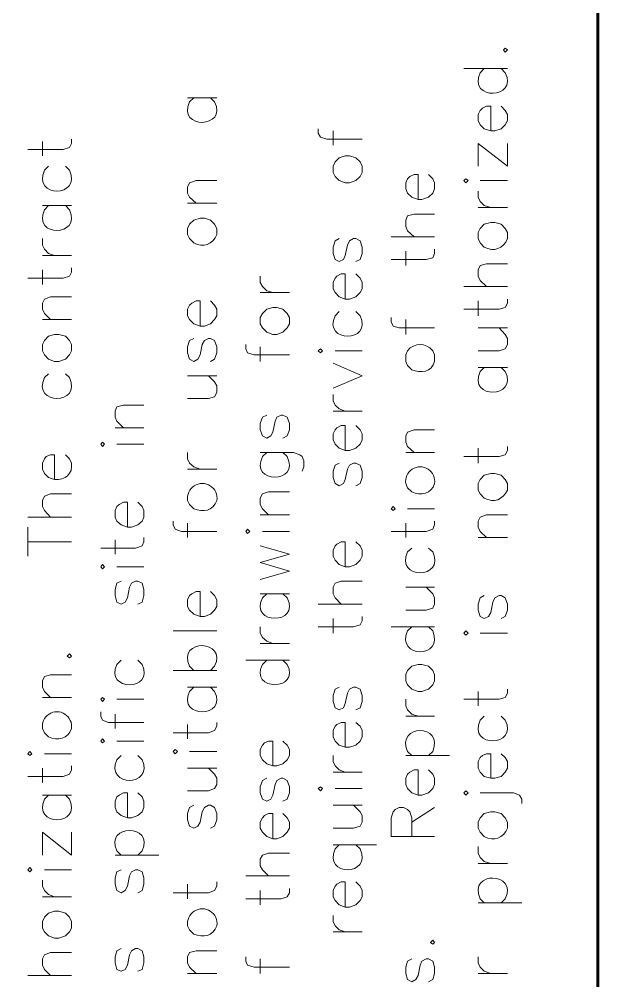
# Model space of a CAD drawing. Header units: inches. Extents: x 5 to 516, y -193 to 129.
# Drawn here: x 143.74 to 147.89, y -91.01 to -84.12 of the extents above; entities that cross this region are included whole.
import ezdxf

# ---------------------------------------------------------------- set-up
doc = ezdxf.new("R2010")
doc.units = ezdxf.units.IN
doc.header["$MEASUREMENT"] = 0
doc.layers.add('PDF4_Geometry', color=7, linetype='Continuous')

msp = doc.modelspace()

# ---------------------------------------------------------------- linework, layer by layer
at = {"layer": 'PDF4_Geometry', "lineweight": 60}
msp.add_lwpolyline([(147.8887598, -127.2829903), (147.8887598, -37.2829831), (12.888749, -37.2829831), (12.888749, -127.2829903)], dxfattribs=at)
at = {"layer": 'PDF4_Geometry', "lineweight": 15}
for points in [[(147.2120926, -84.3396513), (147.2254259, -84.3563179), (147.2420926, -84.3396513), (147.2254259, -84.3263179)], [(145.992093, -85.2196494), (146.0054263, -85.2463161), (146.0354263, -85.2763161), (146.0787596, -85.2929828), (146.1087596, -85.2929828), (146.1554263, -85.2763161), (146.1854263, -85.2463161), (146.1987597, -85.2196494), (146.1987597, -85.1729828), (146.1854263, -85.1429828), (146.1554263, -85.1129828), (146.1087596, -85.0996494), (146.0787596, -85.0996494), (146.0354263, -85.1129828), (146.0054263, -85.1429828), (145.992093, -85.1729828)], [(146.9420925, -85.2929832), (146.9587592, -85.2763165), (146.9420925, -85.2629832), (146.9287592, -85.2763165)], [(145.4687597, -86.3029829), (145.4854264, -86.3329829), (145.5154264, -86.3629829), (145.5587597, -86.3796495), (145.5887597, -86.3796495), (145.632093, -86.3629829), (145.662093, -86.3329829), (145.6787597, -86.3029829), (145.6787597, -86.2596495), (145.662093, -86.2296495), (145.632093, -86.1996495), (145.5887597, -86.1863162), (145.5587597, -86.1863162), (145.5154264, -86.1996495), (145.4854264, -86.2296495), (145.4687597, -86.2596495)], [(143.9087595, -86.4963185), (143.9220928, -86.5263185), (143.9520928, -86.5563185), (143.9954261, -86.5729852), (144.0254261, -86.5729852), (144.0720928, -86.5563185), (144.1020928, -86.5263185), (144.1154262, -86.4963185), (144.1154262, -86.4529852), (144.1020928, -86.4229852), (144.0720928, -86.3929852), (144.0254261, -86.3796518), (143.9954261, -86.3796518), (143.9520928, -86.3929852), (143.9220928, -86.4229852), (143.9087595, -86.4529852)], [(145.9020924, -86.5129845), (145.9154257, -86.4963178), (145.9020924, -86.4829845), (145.8854257, -86.4963178)], [(144.338759, -87.1829844), (144.3520923, -87.1663178), (144.338759, -87.1529844), (144.3254256, -87.1663178)], [(143.995426, -87.4196516), (143.995426, -87.242985), (143.965426, -87.242985), (143.935426, -87.2563183), (143.9220927, -87.272985), (143.9087593, -87.302985), (143.9087593, -87.3463183), (143.9220927, -87.3763183), (143.9520927, -87.4063183)], [(146.4220925, -87.6429827), (146.4354258, -87.6296494), (146.4220925, -87.6129827), (146.4087591, -87.6296494)], [(145.3787591, -87.8063162), (145.3954258, -87.7929828), (145.3787591, -87.7763162), (145.3654258, -87.7929828)], [(144.338759, -88.0596494), (144.3520923, -88.0463161), (144.338759, -88.0296494), (144.3254256, -88.0463161)], [(146.9420925, -88.536317), (146.9587592, -88.5229837), (146.9420925, -88.506317), (146.9287592, -88.5229837)], [(144.0854257, -88.6863177), (144.1020924, -88.6996511), (144.1154257, -88.6863177), (144.1020924, -88.6696511)], [(146.512093, -88.862984), (146.5254264, -88.892984), (146.5554264, -88.922984), (146.6020931, -88.9396507), (146.6287597, -88.9396507), (146.6754264, -88.922984), (146.7054264, -88.892984), (146.7187597, -88.862984), (146.7187597, -88.8196507), (146.7054264, -88.7896507), (146.6754264, -88.7596507), (146.6287597, -88.7463173), (146.6020931, -88.7463173), (146.5554264, -88.7596507), (146.5254264, -88.7896507), (146.512093, -88.8196507)], [(144.338759, -89.0129847), (144.3520923, -88.996318), (144.338759, -88.9829847), (144.3254256, -88.996318)], [(144.338759, -89.3096495), (144.3520923, -89.2963162), (144.338759, -89.2796495), (144.3254256, -89.2963162)], [(144.858759, -89.3863164), (144.8754257, -89.3696498), (144.858759, -89.3563164), (144.8454257, -89.3696498)], [(143.8187589, -89.3996526), (143.8320922, -89.3863193), (143.8187589, -89.3696526), (143.8020922, -89.3863193)], [(145.9020924, -89.6529824), (145.9154257, -89.6363158), (145.9020924, -89.6229824), (145.8854257, -89.6363158)], [(146.9420925, -89.6829846), (146.9587592, -89.666318), (146.9420925, -89.6529846), (146.9287592, -89.666318)], [(143.8187589, -90.232986), (143.8320922, -90.2196527), (143.8187589, -90.202986), (143.8020922, -90.2196527)], [(143.9087595, -90.6363165), (143.9220928, -90.6629832), (143.9520928, -90.6929832), (143.9954261, -90.7096499), (144.0254261, -90.7096499), (144.0720928, -90.6929832), (144.1020928, -90.6629832), (144.1154262, -90.6363165), (144.1154262, -90.5896499), (144.1020928, -90.5596499), (144.0720928, -90.5296499), (144.0254261, -90.5163165), (143.9954261, -90.5163165), (143.9520928, -90.5296499), (143.9220928, -90.5596499), (143.9087595, -90.5896499)], [(146.6887593, -90.7396525), (146.705426, -90.7529858), (146.7187593, -90.7396525), (146.705426, -90.7229858)]]:
    msp.add_lwpolyline(points, close=True, dxfattribs=at)
for points in [[(146.9287597, -84.4729826), (147.2420931, -84.4729826)], [(147.0754264, -84.4729826), (147.0454264, -84.5029826)], [(147.2254264, -84.5029826), (147.1954264, -84.4729826)], [(144.9487596, -84.6829842), (145.1587596, -84.6829842)], [(144.9920929, -84.6829842), (144.9620929, -84.7129842)], [(145.1420929, -84.7129842), (145.1120929, -84.6829842)], [(147.1220929, -84.9196514), (147.1220929, -84.7429848), (147.0920929, -84.7429848), (147.0620929, -84.7563181), (147.0454262, -84.7729848), (147.0320928, -84.8029848), (147.0320928, -84.8463181), (147.0454262, -84.8763181), (147.0754262, -84.9063181), (147.1220929, -84.9196514), (147.1520929, -84.9196514), (147.1954262, -84.9063181), (147.2254262, -84.8763181), (147.2420929, -84.8463181), (147.2420929, -84.8029848), (147.2254262, -84.7729848), (147.1954262, -84.7429848)], [(145.8854264, -84.9063187), (145.8854264, -84.9363187), (145.9020931, -84.9663187), (145.9454264, -84.979652), (146.1987598, -84.979652)], [(145.992093, -85.022984), (145.992093, -84.9196506)], [(143.8020929, -85.0529828), (144.0554262, -85.0529828), (144.1020929, -85.0396494), (144.1154263, -85.0096494), (144.1154263, -84.9796494)], [(143.9087595, -85.0996509), (143.9087595, -84.9963176)], [(147.2420931, -85.0096513), (147.2420931, -85.1729847), (147.0320931, -85.0096513), (147.0320931, -85.1729847)], [(143.9520927, -85.1729847), (143.9220927, -85.2029847)], [(144.1020927, -85.2029847), (144.0720927, -85.1729847)], [(145.0087597, -85.4396507), (144.9620931, -85.3963173), (144.9487597, -85.3663173), (144.9487597, -85.322984), (144.9620931, -85.292984), (145.0087597, -85.2763173), (145.1587597, -85.2763173)], [(146.6020928, -85.4129851), (146.6020928, -85.2329851), (146.5720928, -85.2329851), (146.5420928, -85.2463184), (146.5254261, -85.2629851), (146.5120928, -85.2929851), (146.5120928, -85.3363184), (146.5254261, -85.3663184), (146.5554261, -85.3963184), (146.6020928, -85.4129851), (146.6287594, -85.4129851), (146.6754261, -85.3963184), (146.7054261, -85.3663184), (146.7187595, -85.3363184), (146.7187595, -85.2929851), (146.7054261, -85.2629851), (146.6754261, -85.2329851)], [(147.0454259, -85.2763172), (147.2420926, -85.2763172)], [(147.1220929, -85.4696495), (147.0754262, -85.4563161), (147.0454262, -85.4263161), (147.0320928, -85.3963161), (147.0320928, -85.3529828)], [(143.9087595, -85.4563167), (144.1154262, -85.4563167)], [(143.9520927, -85.4563167), (143.9220927, -85.4863167)], [(144.1020927, -85.4863167), (144.0720927, -85.4563167)], [(144.9487596, -85.4396507), (145.1587596, -85.4396507)], [(147.0320931, -85.4696495), (147.2420931, -85.4696495)], [(145.1587596, -85.6629851), (145.1587596, -85.6196518), (145.142093, -85.5896518), (145.112093, -85.5596518), (145.0687596, -85.5463184), (145.0387596, -85.5463184), (144.992093, -85.5596518), (144.962093, -85.5896518), (144.9487596, -85.6196518), (144.9487596, -85.6629851), (144.962093, -85.6929851), (144.992093, -85.7229851)], [(146.5720932, -85.6796511), (146.5254265, -85.6363178), (146.5120931, -85.6063178), (146.5120931, -85.5596511), (146.5254265, -85.5296511), (146.5720932, -85.5163178), (146.7187598, -85.5163178)], [(147.2420931, -85.6929839), (147.2420931, -85.6496506), (147.2254265, -85.6196506), (147.1954265, -85.5896506), (147.1520931, -85.5763172), (147.1220931, -85.5763172), (147.0754265, -85.5896506), (147.0454265, -85.6196506), (147.0320931, -85.6496506), (147.0320931, -85.6929839), (147.0454265, -85.7229839), (147.0754265, -85.7529839)], [(143.995426, -85.8129824), (143.9520927, -85.7996491), (143.9220927, -85.7696491), (143.9087593, -85.7396491), (143.9087593, -85.6929824)], [(146.0354262, -85.6929839), (146.0054262, -85.7096506), (145.9920929, -85.7529839), (145.9920929, -85.7996506), (146.0054262, -85.8429839), (146.0354262, -85.8563172), (146.0654262, -85.8429839), (146.0787596, -85.8129839), (146.0954262, -85.7396506), (146.1087596, -85.7096506), (146.1387596, -85.6929839), (146.1554262, -85.6929839), (146.1854262, -85.7096506), (146.1987596, -85.7529839), (146.1987596, -85.7996506), (146.1854262, -85.8429839), (146.1554262, -85.8563172)], [(146.4087597, -85.6796511), (146.7187597, -85.6796511)], [(146.4087597, -85.8429846), (146.6587597, -85.8429846), (146.7054264, -85.8296513), (146.7187597, -85.7996512), (146.7187597, -85.7696512)], [(143.9087595, -85.8129824), (144.1154262, -85.8129824)], [(146.512093, -85.8863162), (146.512093, -85.7829828)], [(143.8020929, -85.9763159), (144.0554262, -85.9763159), (144.1020929, -85.9629826), (144.1154263, -85.9329826), (144.1154263, -85.9029826)], [(147.0920932, -86.0363168), (147.0454266, -85.9929835), (147.0320932, -85.9629835), (147.0320932, -85.9163168), (147.0454266, -85.8863168), (147.0920932, -85.8729835), (147.2420932, -85.8729835)], [(143.9087595, -86.0229841), (143.9087595, -85.9163174)], [(145.5587594, -86.0796518), (145.5154261, -86.0663185), (145.4854261, -86.0363185), (145.4687594, -86.0063185), (145.4687594, -85.9629851)], [(146.0787595, -86.1263166), (146.0787595, -85.9463166), (146.0487595, -85.9463166), (146.0187595, -85.9629832), (146.0054262, -85.9763166), (145.9920928, -86.0063166), (145.9920928, -86.0529832), (146.0054262, -86.0796499), (146.0354262, -86.1096499), (146.0787595, -86.1263166), (146.1087595, -86.1263166), (146.1554262, -86.1096499), (146.1854262, -86.0796499), (146.1987595, -86.0529832), (146.1987595, -86.0063166), (146.1854262, -85.9763166), (146.1554262, -85.9463166)], [(146.9287597, -86.0363168), (147.2420931, -86.0363168)], [(143.9654264, -86.2729841), (143.922093, -86.2296507), (143.9087597, -86.1996507), (143.9087597, -86.1563174), (143.922093, -86.1263174), (143.9654264, -86.1096507), (144.1154264, -86.1096507)], [(145.4687597, -86.0796518), (145.6787597, -86.0796518)], [(145.0387594, -86.3196488), (145.0387594, -86.1396488), (145.0087594, -86.1396488), (144.9787594, -86.1563155), (144.9620927, -86.1696488), (144.9487593, -86.1996488), (144.9487593, -86.2463155), (144.9620927, -86.2729822), (144.9920927, -86.3029822), (145.0387594, -86.3196488), (145.0687594, -86.3196488), (145.1120927, -86.3029822), (145.1420927, -86.2729822), (145.1587594, -86.2463155), (145.1587594, -86.1996488), (145.1420927, -86.1696488), (145.1120927, -86.1396488)], [(146.9287597, -86.1996503), (147.1820931, -86.1996503), (147.2254264, -86.186317), (147.2420931, -86.156317), (147.2420931, -86.126317)], [(147.0320931, -86.2463185), (147.0320931, -86.1396518)], [(146.0354262, -86.2163163), (146.0054262, -86.2463163)], [(146.1854262, -86.2463163), (146.1554262, -86.2163163)], [(143.9087595, -86.2729841), (144.1154262, -86.2729841)], [(146.4087597, -86.2596513), (146.4087597, -86.2896513), (146.422093, -86.3196513), (146.4654263, -86.3329846), (146.7187597, -86.3329846)], [(146.512093, -86.3796498), (146.512093, -86.2729831)], [(147.0320931, -86.332985), (147.2420931, -86.332985)], [(147.0320931, -86.4963185), (147.1820931, -86.4963185), (147.2254265, -86.4829852), (147.2420931, -86.4529852), (147.2420931, -86.4096518), (147.2254265, -86.3796518), (147.1820931, -86.3329852)], [(144.9920929, -86.4096486), (144.9620929, -86.4229819), (144.9487596, -86.4696486), (144.9487596, -86.5129819), (144.9620929, -86.5563153), (144.9920929, -86.5729819), (145.0220929, -86.5563153), (145.0387596, -86.5263153), (145.0520929, -86.4529819), (145.0687596, -86.4229819), (145.0987596, -86.4096486), (145.1120929, -86.4096486), (145.1420929, -86.4229819), (145.1587596, -86.4696486), (145.1587596, -86.5129819), (145.1420929, -86.5563153), (145.1120929, -86.5729819)], [(145.3654263, -86.4529835), (145.3654263, -86.4829836), (145.3787597, -86.5129836), (145.4254263, -86.5263169), (145.6787597, -86.5263169)], [(145.4687597, -86.5729855), (145.4687597, -86.4696521)], [(146.0054258, -86.4963185), (146.1987591, -86.4963185)], [(146.5254264, -86.4963188), (146.512093, -86.5263188), (146.512093, -86.5729855), (146.5254264, -86.6029855), (146.5554264, -86.6329855)], [(146.7187597, -86.5729855), (146.7187597, -86.5263188), (146.7054264, -86.4963188)], [(145.992093, -86.7663177), (146.1987597, -86.6763177), (145.992093, -86.5863177)], [(143.9520927, -86.6629852), (143.9220927, -86.6896519)], [(144.1020927, -86.6896519), (144.0720927, -86.6629852)], [(147.0320931, -86.616317), (147.2420931, -86.616317)], [(147.0754264, -86.616317), (147.0454264, -86.646317)], [(147.2254264, -86.646317), (147.1954264, -86.616317)], [(144.9487596, -86.676318), (145.1587596, -86.676318)], [(144.9487596, -86.8396515), (145.0987596, -86.8396515), (145.142093, -86.8263181), (145.1587596, -86.7963181), (145.1587596, -86.7496515), (145.142093, -86.7196515), (145.0987596, -86.6763181)], [(146.0787595, -86.9296512), (146.0354262, -86.9129845), (146.0054262, -86.8863179), (145.9920928, -86.8563179), (145.9920928, -86.8096512)], [(144.4887597, -87.0496497), (144.442093, -87.0029831), (144.4287596, -86.972983), (144.4287596, -86.9296497), (144.442093, -86.8996497), (144.4887597, -86.8863164), (144.6354263, -86.8863164)], [(145.992093, -86.9296512), (146.1987597, -86.9296512)], [(145.5154262, -86.95965), (145.4854262, -86.9729833), (145.4687595, -87.01965), (145.4687595, -87.0629833), (145.4854262, -87.1063167), (145.5154262, -87.1229833), (145.5454262, -87.1063167), (145.5587595, -87.07965), (145.5754262, -87.0029833), (145.5887595, -86.9729833), (145.6187595, -86.95965), (145.6320928, -86.95965), (145.6620928, -86.9729833), (145.6787595, -87.01965), (145.6787595, -87.0629833), (145.6620928, -87.1063167), (145.6320928, -87.1229833)], [(144.4287595, -87.0496497), (144.6354262, -87.0496497)], [(146.0787595, -87.2129832), (146.0787595, -87.0329832), (146.0487595, -87.0329832), (146.0187595, -87.0496499), (146.0054262, -87.0629832), (145.9920928, -87.0929832), (145.9920928, -87.1363165), (146.0054262, -87.1663165), (146.0354262, -87.1963165), (146.0787595, -87.2129832), (146.1087595, -87.2129832), (146.1554262, -87.1963165), (146.1854262, -87.1663165), (146.1987595, -87.1363165), (146.1987595, -87.0929832), (146.1854262, -87.0629832), (146.1554262, -87.0329832)], [(146.5720932, -87.226316), (146.5254265, -87.1829827), (146.5120931, -87.1529827), (146.5120931, -87.106316), (146.5254265, -87.0796493), (146.5720932, -87.0629826), (146.7187598, -87.0629826)], [(144.4420923, -87.1663184), (144.6354257, -87.1663184)], [(146.9287597, -87.2563182), (147.1820931, -87.2563182), (147.2254264, -87.2429848), (147.2420931, -87.2129848), (147.2420931, -87.1829848)], [(147.0320931, -87.3029829), (147.0320931, -87.1963163)], [(144.115426, -87.302985), (144.1020927, -87.272985), (144.0720927, -87.242985)], [(145.0387594, -87.3463179), (144.9920927, -87.3296512), (144.9620927, -87.3029846), (144.9487593, -87.2729846), (144.9487593, -87.2263179)], [(145.4687597, -87.226316), (145.7087597, -87.226316), (145.7520931, -87.2429827), (145.7687597, -87.256316), (145.7820931, -87.286316), (145.7820931, -87.3296493), (145.7687597, -87.3596493)], [(145.5154262, -87.226316), (145.4854262, -87.256316)], [(145.6620928, -87.256316), (145.6320928, -87.226316)], [(146.512093, -87.226316), (146.7187597, -87.226316)], [(144.9487596, -87.3463179), (145.1587596, -87.3463179)], [(146.0354262, -87.3029829), (146.0054262, -87.3163163), (145.9920929, -87.3596496), (145.9920929, -87.4063163), (146.0054262, -87.4496496), (146.0354262, -87.4663163), (146.0654262, -87.4496496), (146.0787596, -87.4196496), (146.0954262, -87.3463163), (146.1087596, -87.3163163), (146.1387596, -87.3029829), (146.1554262, -87.3029829), (146.1854262, -87.3163163), (146.1987596, -87.3596496), (146.1987596, -87.4063163), (146.1854262, -87.4496496), (146.1554262, -87.4663163)], [(147.2420931, -87.4963186), (147.2420931, -87.4496519), (147.2254265, -87.4196519), (147.1954265, -87.3896519), (147.1520931, -87.3763186), (147.1220931, -87.3763186), (147.0754265, -87.3896519), (147.0454265, -87.4196519), (147.0320931, -87.4496519), (147.0320931, -87.4963186), (147.0454265, -87.5229853), (147.0754265, -87.5529853)], [(143.9654264, -87.6896509), (143.922093, -87.6429842), (143.9087597, -87.6129842), (143.9087597, -87.5696508), (143.922093, -87.5396508), (143.9654264, -87.5229842), (144.1154264, -87.5229842)], [(145.5287598, -87.6729849), (145.4854265, -87.6296515), (145.4687598, -87.5996515), (145.4687598, -87.5529849), (145.4854265, -87.5229849), (145.5287598, -87.5096515), (145.6787598, -87.5096515)], [(144.5187593, -87.7629846), (144.5187593, -87.5829846), (144.4887593, -87.5829846), (144.4587593, -87.5996513), (144.4420926, -87.6129846), (144.4287593, -87.6429846), (144.4287593, -87.6896513), (144.4420926, -87.7196513), (144.4720926, -87.7463179), (144.5187593, -87.7629846), (144.5454259, -87.7629846), (144.5920926, -87.7463179), (144.6220926, -87.7196513), (144.635426, -87.6896513), (144.635426, -87.6429846), (144.6220926, -87.6129846), (144.5920926, -87.5829846)], [(146.5254258, -87.6296499), (146.7187592, -87.6296499)], [(143.8020929, -87.6896509), (144.1154263, -87.6896509)], [(145.4687597, -87.6729849), (145.6787597, -87.6729849)], [(147.0920932, -87.8363183), (147.0454266, -87.792985), (147.0320932, -87.762985), (147.0320932, -87.7196517), (147.0454266, -87.6896517), (147.0920932, -87.672985), (147.2420932, -87.672985)], [(143.8020929, -87.9696497), (143.8020929, -87.762983)], [(144.8454262, -87.7196496), (144.8454262, -87.7463163), (144.8587596, -87.7763163), (144.9054262, -87.792983), (145.1587596, -87.792983)], [(144.9487596, -87.8363183), (144.9487596, -87.732985)], [(146.4087597, -87.7929834), (146.6587597, -87.7929834), (146.7054264, -87.7763167), (146.7187597, -87.7463167), (146.7187597, -87.71965)], [(146.512093, -87.8363183), (146.512093, -87.732985)], [(144.3254262, -87.9129853), (144.5754262, -87.9129853), (144.6220929, -87.8963186), (144.6354262, -87.8663186), (144.6354262, -87.8363186)], [(145.4854257, -87.7929834), (145.678759, -87.7929834)], [(147.0320931, -87.8363183), (147.2420931, -87.8363183)], [(143.8020929, -87.8663171), (144.1154263, -87.8663171)], [(144.4287595, -87.9563169), (144.4287595, -87.8529835)], [(145.4687597, -88.1363163), (145.6787597, -88.0763163), (145.4687597, -88.0163163), (145.6787597, -87.9563163), (145.4687597, -87.8963163)], [(146.0787595, -88.0463166), (146.0787595, -87.8663166), (146.0487595, -87.8663166), (146.0187595, -87.8829833), (146.0054262, -87.8963166), (145.9920928, -87.9263166), (145.9920928, -87.9696499), (146.0054262, -87.9996499), (146.0354262, -88.0296499), (146.0787595, -88.0463166), (146.1087595, -88.0463166), (146.1554262, -88.0296499), (146.1854262, -87.9996499), (146.1987595, -87.9696499), (146.1987595, -87.9263166), (146.1854262, -87.8963166), (146.1554262, -87.8663166)], [(146.5554263, -87.9129853), (146.5254263, -87.939652)], [(146.7054263, -87.939652), (146.6754263, -87.9129853)], [(144.4420923, -88.0463166), (144.6354257, -88.0463166)], [(144.4720928, -88.1496525), (144.4420928, -88.1629859), (144.4287595, -88.2096525), (144.4287595, -88.2529859), (144.4420928, -88.2996525), (144.4720928, -88.3129859), (144.5020928, -88.2996525), (144.5187595, -88.2696525), (144.5320928, -88.1929859), (144.5454262, -88.1629859), (144.5754262, -88.1496525), (144.5920928, -88.1496525), (144.6220928, -88.1629859), (144.6354262, -88.2096525), (144.6354262, -88.2529859), (144.6220928, -88.2996525), (144.5920928, -88.3129859)], [(146.0487599, -88.3129826), (146.0054265, -88.2696493), (145.9920932, -88.2396493), (145.9920932, -88.1929826), (146.0054265, -88.1629826), (146.0487599, -88.1496493), (146.1987599, -88.1496493)], [(145.0387594, -88.4029823), (145.0387594, -88.2229823), (145.0087594, -88.2229823), (144.9787594, -88.239649), (144.9620927, -88.2529823), (144.9487593, -88.2829823), (144.9487593, -88.329649), (144.9620927, -88.3563157), (144.9920927, -88.3863157), (145.0387594, -88.4029823), (145.0687594, -88.4029823), (145.1120927, -88.3863157), (145.1420927, -88.3563157), (145.1587594, -88.329649), (145.1587594, -88.2829823), (145.1420927, -88.2529823), (145.1120927, -88.2229823)], [(145.4687597, -88.2396523), (145.6787597, -88.2396523)], [(145.5154262, -88.2396523), (145.4854262, -88.2696523)], [(145.6620928, -88.2696523), (145.6320928, -88.2396523)], [(146.512093, -88.1929841), (146.7187597, -88.1929841)], [(146.512093, -88.3563176), (146.6587597, -88.3563176), (146.7054264, -88.3429842), (146.7187597, -88.3129842), (146.7187597, -88.2696509), (146.7054264, -88.2396509), (146.6587597, -88.1929842)], [(147.0754264, -88.252985), (147.0454264, -88.2696517), (147.0320931, -88.3129851), (147.0320931, -88.3563184), (147.0454264, -88.4029851), (147.0754264, -88.4163184), (147.1054264, -88.4029851), (147.1220931, -88.3729851), (147.1354264, -88.2996517), (147.1520931, -88.2696517), (147.1820931, -88.252985), (147.1954264, -88.252985), (147.2254264, -88.2696517), (147.2420931, -88.3129851), (147.2420931, -88.3563184), (147.2254264, -88.4029851), (147.1954264, -88.4163184)], [(145.8854264, -88.3129826), (146.1987598, -88.3129826)], [(145.8854264, -88.4763161), (146.1387597, -88.4763161), (146.1854264, -88.4629828), (146.1987598, -88.4329828), (146.1987598, -88.4029828)], [(145.992093, -88.5229843), (145.992093, -88.4163176)], [(144.8454262, -88.5063183), (145.1587596, -88.5063183)], [(145.5587594, -88.596318), (145.5154261, -88.5796513), (145.4854261, -88.5529847), (145.4687594, -88.5229847), (145.4687594, -88.476318)], [(146.4087597, -88.4763161), (146.7187597, -88.4763161)], [(146.5554263, -88.4763161), (146.5254263, -88.5063161)], [(146.7054263, -88.5063161), (146.6754263, -88.4763161)], [(147.0454259, -88.5229843), (147.2420926, -88.5229843)], [(145.4687597, -88.596318), (145.6787597, -88.596318)], [(144.4720928, -88.7163165), (144.4420928, -88.7463165)], [(144.6220928, -88.7463165), (144.5920928, -88.7163165)], [(145.3654263, -88.7163165), (145.6787597, -88.7163165)], [(145.5154262, -88.7163165), (145.4854262, -88.7463165)], [(145.6620928, -88.7463165), (145.6320928, -88.7163165)], [(144.8454262, -88.7896503), (145.1587596, -88.7896503)], [(144.9920929, -88.7896503), (144.9620929, -88.7596503)], [(145.1420929, -88.7596503), (145.1120929, -88.7896503)], [(143.9654264, -88.9829859), (143.922093, -88.9396526), (143.9087597, -88.9096526), (143.9087597, -88.8629859), (143.922093, -88.8329859), (143.9654264, -88.8196526), (144.1154264, -88.8196526)], [(144.9487596, -88.9096488), (145.1587596, -88.9096488)], [(144.9920929, -88.9096488), (144.9620929, -88.9396488)], [(145.1420929, -88.9396488), (145.1120929, -88.9096488)], [(146.0354262, -88.9096488), (146.0054262, -88.9229821), (145.9920929, -88.9696488), (145.9920929, -89.0129821), (146.0054262, -89.0563155), (146.0354262, -89.0729821), (146.0654262, -89.0563155), (146.0787596, -89.0263155), (146.0954262, -88.9529821), (146.1087596, -88.9229821), (146.1387596, -88.9096488), (146.1554262, -88.9096488), (146.1854262, -88.9229821), (146.1987596, -88.9696488), (146.1987596, -89.0129821), (146.1854262, -89.0563155), (146.1554262, -89.0729821)], [(146.9287597, -88.9963187), (147.1820931, -88.9963187), (147.2254264, -88.9829854), (147.2420931, -88.9529854), (147.2420931, -88.9229854)], [(147.0320931, -89.0429835), (147.0320931, -88.9396501)], [(143.9087595, -88.9829859), (144.1154262, -88.9829859)], [(144.4420923, -88.9963187), (144.6354257, -88.9963187)], [(146.6020928, -89.1163172), (146.5554261, -89.1029839), (146.5254261, -89.0729839), (146.5120928, -89.0429839), (146.5120928, -88.9963172)], [(144.3254262, -89.0863184), (144.3254262, -89.1163185), (144.3387595, -89.1463185), (144.3820928, -89.1629851), (144.6354262, -89.1629851)], [(144.4287595, -89.206317), (144.4287595, -89.1029836)], [(146.512093, -89.1163172), (146.7187597, -89.1163172)], [(147.0754264, -89.1163172), (147.0454264, -89.1463172)], [(147.2254264, -89.1463172), (147.1954264, -89.1163172)], [(144.8454262, -89.2363157), (145.0987596, -89.2363157), (145.1420929, -89.2196491), (145.1587596, -89.1896491), (145.1587596, -89.1629824)], [(144.9487596, -89.2796507), (144.9487596, -89.1763174)], [(146.0787595, -89.3396517), (146.0787595, -89.162985), (146.0487595, -89.162985), (146.0187595, -89.1763183), (146.0054262, -89.1896517), (145.9920928, -89.2196517), (145.9920928, -89.2663183), (146.0054262, -89.2963183), (146.0354262, -89.3263183), (146.0787595, -89.3396517), (146.1087595, -89.3396517), (146.1554262, -89.3263183), (146.1854262, -89.2963183), (146.1987595, -89.2663183), (146.1987595, -89.2196517), (146.1854262, -89.1896517), (146.1554262, -89.162985)], [(144.4420923, -89.2963167), (144.6354257, -89.2963167)], [(145.5587594, -89.472983), (145.5587594, -89.2963163), (145.5287594, -89.2963163), (145.4987594, -89.3096496), (145.4854261, -89.3263163), (145.4687594, -89.3563163), (145.4687594, -89.3996496), (145.4854261, -89.4296496), (145.5154261, -89.4596496), (145.5587594, -89.472983), (145.5887594, -89.472983), (145.6320928, -89.4596496), (145.6620928, -89.4296496), (145.6787594, -89.3996496), (145.6787594, -89.3563163), (145.6620928, -89.3263163), (145.6320928, -89.2963163)], [(143.9220923, -89.3863164), (144.1154256, -89.3863164)], [(144.4720928, -89.3996526), (144.4420928, -89.4296526)], [(144.6220928, -89.4296526), (144.5920928, -89.3996526)], [(144.9620924, -89.3696504), (145.1587591, -89.3696504)], [(146.0787595, -89.5196511), (146.0354262, -89.5029845), (146.0054262, -89.4729845), (145.9920928, -89.4429845), (145.9920928, -89.3996511)], [(146.512093, -89.3996526), (146.8254264, -89.3996526)], [(146.5554263, -89.3996526), (146.5254263, -89.3696526)], [(146.7054263, -89.3696526), (146.6754263, -89.3996526)], [(147.1220929, -89.5629827), (147.1220929, -89.386316), (147.0920929, -89.386316), (147.0620929, -89.3996494), (147.0454262, -89.4129827), (147.0320928, -89.4429827), (147.0320928, -89.4896494), (147.0454262, -89.5196494), (147.0754262, -89.5496494), (147.1220929, -89.5629827), (147.1520929, -89.5629827), (147.1954262, -89.5496494), (147.2254262, -89.5196494), (147.2420929, -89.4896494), (147.2420929, -89.4429827), (147.2254262, -89.4129827), (147.1954262, -89.386316)], [(143.8020929, -89.5496499), (144.0554262, -89.5496499), (144.1020929, -89.5329833), (144.1154263, -89.5029833), (144.1154263, -89.4729832)], [(143.9087595, -89.5929849), (143.9087595, -89.4896515)], [(144.9487596, -89.6529824), (145.0987596, -89.6529824), (145.142093, -89.6363158), (145.1587596, -89.6063158), (145.1587596, -89.5629824), (145.142093, -89.5329824), (145.0987596, -89.4896491)], [(144.9487596, -89.4896524), (145.1587596, -89.4896524)], [(145.5154262, -89.5629827), (145.4854262, -89.5796494), (145.4687595, -89.6229827), (145.4687595, -89.6663161), (145.4854262, -89.7129827), (145.5154262, -89.7263161), (145.5454262, -89.7129827), (145.5587595, -89.6829827), (145.5754262, -89.606316), (145.5887595, -89.5796494), (145.6187595, -89.5629827), (145.6320928, -89.5629827), (145.6620928, -89.5796494), (145.6787595, -89.6229827), (145.6787595, -89.6663161), (145.6620928, -89.7129827), (145.6320928, -89.7263161)], [(145.992093, -89.5196511), (146.1987597, -89.5196511)], [(146.6020928, -89.6829846), (146.6020928, -89.5029846), (146.5720928, -89.5029846), (146.5420928, -89.5196513), (146.5254261, -89.5329846), (146.5120928, -89.5629846), (146.5120928, -89.6063179), (146.5254261, -89.636318), (146.5554261, -89.666318), (146.6020928, -89.6829846), (146.6287594, -89.6829846), (146.6754261, -89.666318), (146.7054261, -89.636318), (146.7187595, -89.6063179), (146.7187595, -89.5629846), (146.7054261, -89.5329846), (146.6754261, -89.5029846)], [(143.9087595, -89.6829846), (144.1154262, -89.6829846)], [(143.9520927, -89.6829846), (143.9220927, -89.7129846)], [(144.1020927, -89.7129846), (144.0720927, -89.6829846)], [(144.5187593, -89.8463181), (144.5187593, -89.6663181), (144.4887593, -89.6663181), (144.4587593, -89.6829848), (144.4420926, -89.6963181), (144.4287593, -89.7263181), (144.4287593, -89.7729848), (144.4420926, -89.8029848), (144.4720926, -89.8296514), (144.5187593, -89.8463181), (144.5454259, -89.8463181), (144.5920926, -89.8296514), (144.6220926, -89.8029848), (144.635426, -89.7729848), (144.635426, -89.7263181), (144.6220926, -89.6963181), (144.5920926, -89.6663181)], [(146.0054258, -89.6363165), (146.1987591, -89.6363165)], [(147.0454259, -89.6663186), (147.2854259, -89.6663186), (147.3287593, -89.6829853), (147.3454259, -89.7129853), (147.3454259, -89.7429853)], [(144.9920929, -89.7563184), (144.9620929, -89.772985), (144.9487596, -89.8163184), (144.9487596, -89.8596517), (144.9620929, -89.9063184), (144.9920929, -89.9196517), (145.0220929, -89.9063184), (145.0387596, -89.8763184), (145.0520929, -89.802985), (145.0687596, -89.772985), (145.0987596, -89.7563184), (145.1120929, -89.7563184), (145.1420929, -89.772985), (145.1587596, -89.8163184), (145.1587596, -89.8596517), (145.1420929, -89.9063184), (145.1120929, -89.9196517)], [(145.992093, -89.7563184), (146.1987597, -89.7563184)], [(145.992093, -89.9196518), (146.1387596, -89.9196518), (146.1854263, -89.9063185), (146.1987597, -89.8763185), (146.1987597, -89.8296518), (146.1854263, -89.8029852), (146.1387596, -89.7563185)], [(145.5587594, -89.9963188), (145.5587594, -89.8163188), (145.5287594, -89.8163188), (145.4987594, -89.8296521), (145.4854261, -89.8463188), (145.4687594, -89.8763188), (145.4687594, -89.9196521), (145.4854261, -89.9496521), (145.5154261, -89.9796521), (145.5587594, -89.9963188), (145.5887594, -89.9963188), (145.6320928, -89.9796521), (145.6620928, -89.9496521), (145.6787594, -89.9196521), (145.6787594, -89.8763188), (145.6620928, -89.8463188), (145.6320928, -89.8163188)], [(146.7187598, -89.9796494), (146.4087598, -89.9796494), (146.4087598, -89.8463161), (146.4220931, -89.8029827), (146.4354264, -89.7863161), (146.4654264, -89.7729827), (146.4954264, -89.7729827), (146.5254264, -89.7863161), (146.5420931, -89.8029827), (146.5554264, -89.8463161), (146.5554264, -89.9796494)], [(146.5554263, -89.8763169), (146.7187597, -89.7729835)], [(147.2420931, -89.9196518), (147.2420931, -89.8763185), (147.2254265, -89.8463185), (147.1954265, -89.8163185), (147.1520931, -89.8029852), (147.1220931, -89.8029852), (147.0754265, -89.8163185), (147.0454265, -89.8463185), (147.0320931, -89.8763185), (147.0320931, -89.9196518), (147.0454265, -89.9496519), (147.0754265, -89.9796519)], [(144.1154262, -89.9496508), (144.1154262, -90.1129841), (143.9087595, -89.9496508), (143.9087595, -90.1129841)], [(145.992093, -90.0396504), (146.302093, -90.0396504)], [(146.0354262, -90.0396504), (146.0054262, -90.0696504)], [(146.1854262, -90.0696504), (146.1554262, -90.0396504)], [(144.4287595, -90.1129841), (144.7420929, -90.1129841)], [(144.4720928, -90.1129841), (144.4420928, -90.0829841)], [(144.6220928, -90.0829841), (144.5920928, -90.1129841)], [(145.5287598, -90.2629848), (145.4854265, -90.2196515), (145.4687598, -90.1896515), (145.4687598, -90.1429848), (145.4854265, -90.1129848), (145.5287598, -90.0996515), (145.6787598, -90.0996515)], [(147.1220929, -90.1729851), (147.0754262, -90.1596517), (147.0454262, -90.1296517), (147.0320928, -90.0996517), (147.0320928, -90.0529851)], [(147.0320931, -90.1729851), (147.2420931, -90.1729851)], [(143.9220923, -90.2196498), (144.1154256, -90.2196498)], [(144.4720928, -90.2196498), (144.4420928, -90.2329832), (144.4287595, -90.2763165), (144.4287595, -90.3229832), (144.4420928, -90.3663165), (144.4720928, -90.3829832), (144.5020928, -90.3663165), (144.5187595, -90.3363165), (144.5320928, -90.2629832), (144.5454262, -90.2329832), (144.5754262, -90.2196498), (144.5920928, -90.2196498), (144.6220928, -90.2329832), (144.6354262, -90.2763165), (144.6354262, -90.3229832), (144.6220928, -90.3663165), (144.5920928, -90.3829832)], [(143.995426, -90.4129855), (143.9520927, -90.3963188), (143.9220927, -90.3663188), (143.9087593, -90.3363188), (143.9087593, -90.2929855)], [(144.8454262, -90.3829833), (145.0987596, -90.3829833), (145.1420929, -90.3663167), (145.1587596, -90.3363167), (145.1587596, -90.3063166)], [(144.9487596, -90.4263183), (144.9487596, -90.3229849)], [(145.3654263, -90.2629848), (145.6787597, -90.2629848)], [(146.0787595, -90.4863158), (146.0787595, -90.3063158), (146.0487595, -90.3063158), (146.0187595, -90.3229825), (146.0054262, -90.3363158), (145.9920928, -90.3663158), (145.9920928, -90.4129825), (146.0054262, -90.4396492), (146.0354262, -90.4696492), (146.0787595, -90.4863158), (146.1087595, -90.4863158), (146.1554262, -90.4696492), (146.1854262, -90.4396492), (146.1987595, -90.4129825), (146.1987595, -90.3663158), (146.1854262, -90.3363158), (146.1554262, -90.3063158)], [(145.3654263, -90.4263183), (145.6187597, -90.4263183), (145.662093, -90.412985), (145.6787597, -90.3829849), (145.6787597, -90.3529849)], [(145.4687597, -90.4696499), (145.4687597, -90.3663165)], [(143.9087595, -90.4129855), (144.1154262, -90.4129855)], [(147.0320931, -90.4563171), (147.3454265, -90.4563171)], [(147.0754264, -90.4563171), (147.0454264, -90.4263171)], [(147.2254264, -90.4263171), (147.1954264, -90.4563171)], [(146.0787595, -90.6629855), (146.0354262, -90.6496522), (146.0054262, -90.6196522), (145.9920928, -90.5896522), (145.9920928, -90.5463188)], [(145.992093, -90.6629855), (146.1987597, -90.6629855)], [(144.4720928, -90.782984), (144.4420928, -90.7996507), (144.4287595, -90.842984), (144.4287595, -90.8863174), (144.4420928, -90.932984), (144.4720928, -90.9463174), (144.5020928, -90.932984), (144.5187595, -90.902984), (144.5320928, -90.8296507), (144.5454262, -90.7996507), (144.5754262, -90.782984), (144.5920928, -90.782984), (144.6220928, -90.7996507), (144.6354262, -90.842984), (144.6354262, -90.8863174), (144.6220928, -90.932984), (144.5920928, -90.9463174)], [(145.0087597, -90.9629835), (144.9620931, -90.9163168), (144.9487597, -90.8863168), (144.9487597, -90.8429835), (144.9620931, -90.8129835), (145.0087597, -90.7996502), (145.1587597, -90.7996502)], [(143.9654264, -90.9763163), (143.922093, -90.932983), (143.9087597, -90.902983), (143.9087597, -90.8563163), (143.922093, -90.8296496), (143.9654264, -90.8129829), (144.1154264, -90.8129829)], [(145.3654263, -90.842985), (145.3654263, -90.872985), (145.3787597, -90.902985), (145.4254263, -90.9163183), (145.6787597, -90.9163183)], [(145.4687597, -90.9629835), (145.4687597, -90.8563168)], [(146.5554263, -90.8563178), (146.5254263, -90.8729844), (146.512093, -90.9163178), (146.512093, -90.9629845), (146.5254263, -91.0063178), (146.5554263, -91.0229845), (146.5854263, -91.0063178), (146.602093, -90.9763178), (146.6154263, -90.9029844), (146.6287597, -90.8729844), (146.6587597, -90.8563178), (146.6754263, -90.8563178), (146.7054263, -90.8729844), (146.7187597, -90.9163178), (146.7187597, -90.9629845), (146.7054263, -91.0063178), (146.6754263, -91.0229845)], [(147.1220929, -90.9629835), (147.0754262, -90.9463168), (147.0454262, -90.9163168), (147.0320928, -90.8863168), (147.0320928, -90.8429835)], [(143.8020929, -90.9763163), (144.1154263, -90.9763163)], [(144.9487596, -90.9629835), (145.1587596, -90.9629835)], [(147.0320931, -90.9629835), (147.2420931, -90.9629835)]]:
    msp.add_lwpolyline(points, dxfattribs=at)
for points in [[(146.7187597, -87.4496504, 1.169547598), (146.512093, -87.4496504), (146.5254264, -87.4796504), (146.5554264, -87.5096504)], [(145.1587596, -87.5696489, 1.153009687), (144.9487596, -87.5696489), (144.962093, -87.599649), (144.992093, -87.629649)], [(144.1154262, -89.206317, 1.169547598), (143.9087595, -89.206317), (143.9220928, -89.236317), (143.9520928, -89.266317)], [(145.1587596, -90.6196505, 1.153009687), (144.9487596, -90.6196505), (144.962093, -90.6496506), (144.992093, -90.6796506)]]:
    msp.add_lwpolyline(points, format="xyb", dxfattribs=at)
for points in [[(147.0454264, -84.5029826), (146.953593, -84.7057048), (147.3235375, -84.6949826), (147.2254264, -84.5029826)], [(144.9620929, -84.7129842), (144.8689262, -84.9130398), (145.2414262, -84.9024842), (145.1420929, -84.7129842)], [(143.9220927, -85.2029847), (143.8340927, -85.4018736), (144.1900372, -85.4013736), (144.1020927, -85.2029847)], [(143.9220927, -85.4863167), (143.8340927, -85.6852056), (144.1900372, -85.6847056), (144.1020927, -85.4863167)], [(144.992093, -85.7229851), (145.0605374, -85.7619296), (145.1286485, -85.7345962), (145.1587596, -85.6629851)], [(147.0754265, -85.7529839), (147.1438709, -85.7918728), (147.211982, -85.764595), (147.2420931, -85.6929839)], [(146.0054262, -86.2463163), (145.9134818, -86.4418163), (146.2773151, -86.441483), (146.1854262, -86.2463163)], [(146.7054264, -86.4963188), (146.6572597, -86.4374854), (146.573593, -86.4374854), (146.5254264, -86.4963188)], [(146.5554264, -86.6329855), (146.6187042, -86.6613744), (146.6979264, -86.6494299), (146.7187597, -86.5729855)], [(147.0454264, -86.646317), (146.9547042, -86.8492059), (147.3223153, -86.8384837), (147.2254264, -86.646317)], [(143.9220927, -86.6896519), (143.8300372, -86.8901519), (144.1941483, -86.8898185), (144.1020927, -86.6896519)], [(145.4854262, -87.256316), (145.3875928, -87.4528716), (145.7599262, -87.4528716), (145.6620928, -87.256316)], [(143.995426, -87.4196516), (144.0706482, -87.4285961), (144.1285927, -87.3795405), (144.115426, -87.302985)], [(146.5554264, -87.5096504), (146.6187042, -87.5380949), (146.6978708, -87.5260949), (146.7187597, -87.4496504)], [(147.0754265, -87.5529853), (147.1453709, -87.591263), (147.2067042, -87.5657075), (147.2420931, -87.4963186)], [(144.992093, -87.629649), (145.0629263, -87.6585934), (145.127093, -87.6462045), (145.1587596, -87.5696489)], [(146.5254263, -87.939652), (146.4324263, -88.1394853), (146.7984263, -88.1394853), (146.7054263, -87.939652)], [(145.4854262, -88.2696523), (145.3858706, -88.4638189), (145.7616484, -88.4638189), (145.6620928, -88.2696523)], [(146.5254263, -88.5063161), (146.4364819, -88.7044272), (146.7943708, -88.7044272), (146.7054263, -88.5063161)], [(144.9620929, -88.7596503), (144.8713707, -88.5567614), (145.2389818, -88.5674836), (145.1420929, -88.7596503)], [(144.4420928, -88.7463165), (144.3500372, -88.9415388), (144.7140928, -88.9415388), (144.6220928, -88.7463165)], [(145.4854262, -88.7463165), (145.3830373, -88.9394832), (145.7644817, -88.9394832), (145.6620928, -88.7463165)], [(144.9620929, -88.9396488), (144.8689262, -89.1397044), (145.2414262, -89.1291488), (145.1420929, -88.9396488)], [(147.0454264, -89.1463172), (146.9547042, -89.3492061), (147.3223153, -89.3384839), (147.2254264, -89.1463172)], [(143.9520928, -89.266317), (144.0139261, -89.295817), (144.0958706, -89.2815392), (144.1154262, -89.206317)], [(146.5254263, -89.3696526), (146.4364819, -89.1715415), (146.7943708, -89.1715415), (146.7054263, -89.3696526)], [(144.4420928, -89.4296526), (144.3531484, -89.6277638), (144.7110373, -89.6277638), (144.6220928, -89.4296526)], [(143.9220927, -89.7129846), (143.8315927, -89.9089291), (144.1925372, -89.9085958), (144.1020927, -89.7129846)], [(144.4420928, -90.0829841), (144.3507039, -89.8876508), (144.7134817, -89.8876508), (144.6220928, -90.0829841)], [(147.0754265, -89.9796519), (147.1438709, -90.0185963), (147.211982, -89.991263), (147.2420931, -89.9196518)], [(146.0054262, -90.0696504), (145.9174262, -90.2685393), (146.2733707, -90.2680393), (146.1854262, -90.0696504)], [(147.0454264, -90.4263171), (146.9547042, -90.2234282), (147.3223153, -90.2341504), (147.2254264, -90.4263171)], [(144.992093, -90.6796506), (145.0629263, -90.708595), (145.127093, -90.6962061), (145.1587596, -90.6196505)]]:
    msp.add_open_spline(points, degree=3, dxfattribs=at)

doc.saveas('drawing.dxf')
